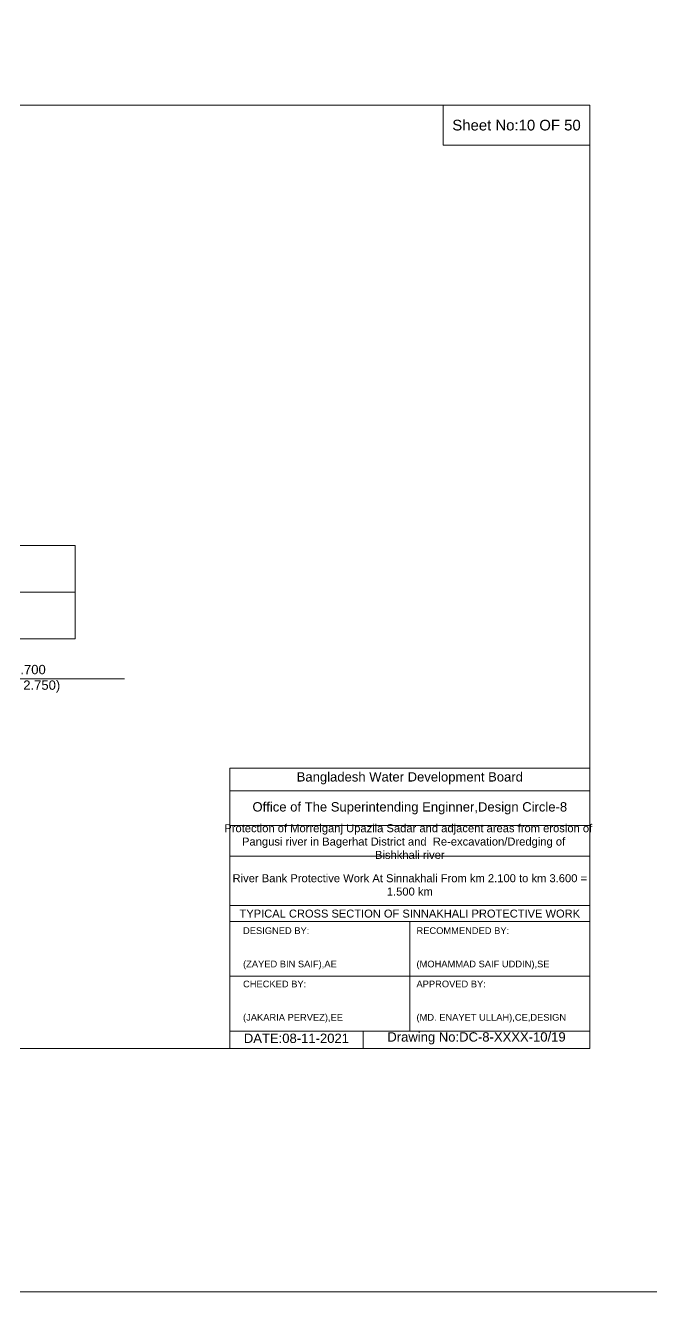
# Model space of a CAD drawing. Header units: inches. Extents: x 66615 to 414904, y -29123 to 90068.
# Drawn here: x 240329 to 245024, y 23560 to 33054 of the extents above; entities that cross this region are included whole.
import ezdxf

# ---------------------------------------------------------------- set-up
doc = ezdxf.new("R2010")
doc.units = ezdxf.units.IN
doc.header["$LTSCALE"] = 7
doc.header["$MEASUREMENT"] = 0
for name, color, linetype, lineweight in [('Cross section Data Border', 7, 'Continuous', 9), ('Cross Section Labels', 7, 'Continuous', 9), ('Long Section Labels', 7, 'Continuous', 9)]:
    doc.layers.add(name, color=color, linetype=linetype, lineweight=lineweight)
doc.styles.get("Standard").update_dxf_attribs({"font": 'arial.ttf'})

msp = doc.modelspace()

# ---------------------------------------------------------------- linework, layer by layer
at = {"layer": 'Cross section Data Border'}
msp.add_lwpolyline([(234660.9187, 29154.87399), (240702.50665, 29154.87399), (240702.50665, 28454.87399), (234660.9187, 28454.87399)], close=True, dxfattribs=at)
msp.add_lwpolyline([(234660.9187, 28804.87399), (240702.50665, 28804.87399)], dxfattribs=at)
at = {"layer": 'Cross Section Labels'}
for points in [[(234560.9187, 32454.87399), (244560.9187, 32454.87399), (244560.9187, 25383.87399), (234560.9187, 25383.87399)], [(243460.9187, 32454.87399), (244560.9187, 32454.87399), (244560.9187, 32154.87399), (243460.9187, 32154.87399)]]:
    msp.add_lwpolyline(points, close=True, dxfattribs=at)
for points in [[(238048.9187, 28154.87399), (239560.9187, 28154.87399), (241072.9187, 28154.87399)], [(241860.9187, 25383.87399), (241860.9187, 27483.87399), (244560.9187, 27483.87399)], [(241860.9187, 27313.87399), (244560.9187, 27313.87399)], [(241860.9187, 27053.87399), (244560.9187, 27053.87399)], [(241860.9187, 26823.87399), (244560.9187, 26823.87399)], [(241860.9187, 26453.87399), (244560.9187, 26453.87399)], [(241860.9187, 26333.87399), (244560.9187, 26333.87399)], [(243210.9187, 26333.87399), (243210.9187, 25513.87399)], [(241860.9187, 25923.87399), (244560.9187, 25923.87399)], [(241860.9187, 25513.87399), (244560.9187, 25513.87399)], [(242860.9187, 25513.87399), (242860.9187, 25383.87399)]]:
    msp.add_lwpolyline(points, dxfattribs=at)
at = {"layer": 'Long Section Labels'}
msp.add_lwpolyline([(98754.29964, 52421.02197), (386086.98462, 52421.02197), (386086.98462, 23559.568), (98754.29964, 23559.568)], close=True, dxfattribs=at)

# ---------------------------------------------------------------- texts
at = {"layer": 'Cross Section Labels', "attachment_point": 5}
for s, insert, char_height in [('Sheet No:10 OF 50', (244010.9187, 32304.87399), 80), ('TYPICAL CROSS SECTION AT KM 2.700^J( APPLICABLE FROM KM 2.650 TO KM 2.750)', (239560.9187, 28154.87399), 70), ('Bangladesh Water Development Board', (243210.9187, 27408.87399), 70), ('Office of The Superintending Enginner,Design Circle-8', (243210.9187, 27183.87399), 70)]:
    msp.add_mtext(s, dxfattribs=dict(at, insert=insert, char_height=char_height))
at = {"layer": 'Cross Section Labels'}
for s, insert, char_height, width, attachment_point in [('Protection of Morrelganj Upazila Sadar and adjacent areas from erosion of  Pangusi river in Bagerhat District and  Re-excavation/Dredging of     Bishkhali river', (243210.9187, 26933.87399), 60, 2800, 5), ('River Bank Protective Work At Sinnakhali From km 2.100 to km 3.600 = 1.500 km', (243210.9187, 26608.87399), 60, 2700, 5), ('TYPICAL CROSS SECTION OF SINNAKHALI PROTECTIVE WORK', (243210.9187, 26393.87399), 59.5765532, 2800, 5), ('DESIGNED BY:^J^J^J(ZAYED BIN SAIF),AE', (241960.9187, 26133.87399), 50, 1400, 4), ('RECOMMENDED BY:^J^J^J(MOHAMMAD SAIF UDDIN),SE', (243260.9187, 26133.87399), 50, 1400, 4), ('CHECKED BY:^J^J^J(JAKARIA PERVEZ),EE', (241960.9187, 25733.87399), 50, 1400, 4), ('APPROVED BY:^J^J^J(MD. ENAYET ULLAH),CE,DESIGN', (243260.9187, 25733.87399), 50, 1400, 4), ('DATE:08-11-2021', (242360.9187, 25458.87399), 70, 1400, 5), ('Drawing No:DC-8-XXXX-10/19', (243710.9187, 25458.87399), 70, 2200, 5)]:
    msp.add_mtext(s, dxfattribs=dict(at, insert=insert, char_height=char_height, width=width, attachment_point=attachment_point))

doc.saveas('drawing.dxf')
